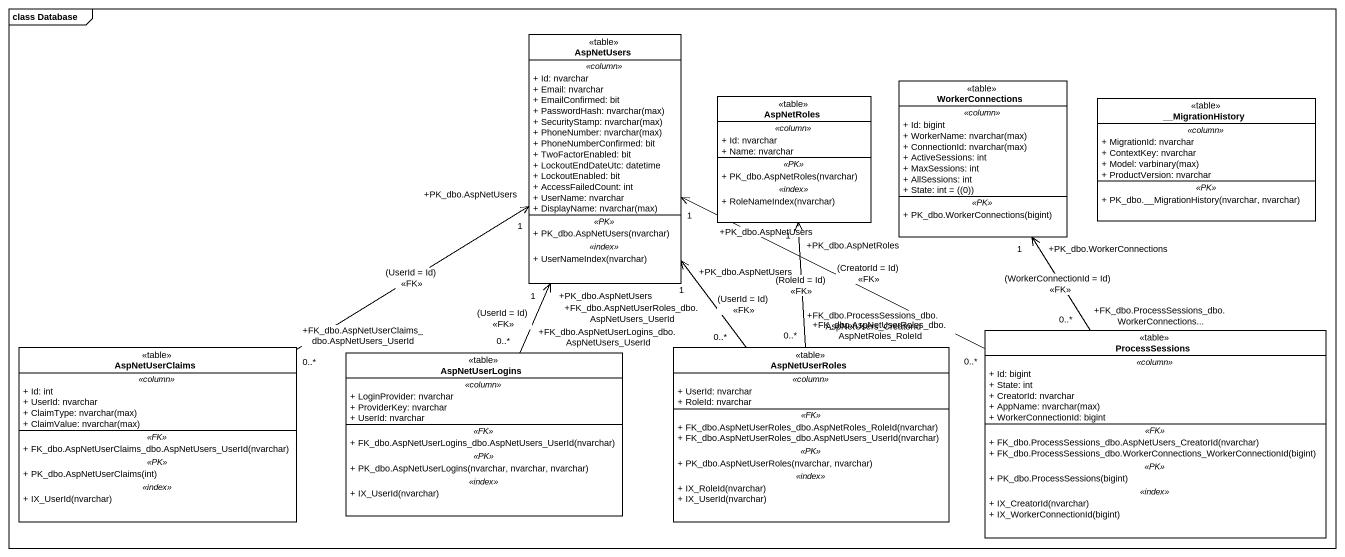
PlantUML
@startuml
mainframe class Database
hide circle
hide empty members
skinparam classAttributeIconSize 0
class AspNetUsers <<table>> {
  .. <<column>> ..
  + Id: nvarchar
  + Email: nvarchar
  + EmailConfirmed: bit
  {field} + PasswordHash: nvarchar(max)
  {field} + SecurityStamp: nvarchar(max)
  {field} + PhoneNumber: nvarchar(max)
  + PhoneNumberConfirmed: bit
  + TwoFactorEnabled: bit
  + LockoutEndDateUtc: datetime
  + LockoutEnabled: bit
  + AccessFailedCount: int
  + UserName: nvarchar
  {field} + DisplayName: nvarchar(max)
  .. <<PK>> ..
  + PK_dbo.AspNetUsers(nvarchar)
  .. <<index>> ..
  + UserNameIndex(nvarchar)
}
class AspNetRoles <<table>> {
  .. <<column>> ..
  + Id: nvarchar
  + Name: nvarchar
  .. <<PK>> ..
  + PK_dbo.AspNetRoles(nvarchar)
  .. <<index>> ..
  + RoleNameIndex(nvarchar)
}
class WorkerConnections <<table>> {
  .. <<column>> ..
  + Id: bigint
  {field} + WorkerName: nvarchar(max)
  {field} + ConnectionId: nvarchar(max)
  + ActiveSessions: int
  + MaxSessions: int
  + AllSessions: int
  {field} + State: int = ((0))
  .. <<PK>> ..
  + PK_dbo.WorkerConnections(bigint)
}
class "__MigrationHistory" as MigrationHistory <<table>> {
  .. <<column>> ..
  + MigrationId: nvarchar
  + ContextKey: nvarchar
  {field} + Model: varbinary(max)
  + ProductVersion: nvarchar
  .. <<PK>> ..
  + PK_dbo.__MigrationHistory(nvarchar, nvarchar)
}
class ProcessSessions <<table>> {
  .. <<column>> ..
  + Id: bigint
  + State: int
  + CreatorId: nvarchar
  {field} + AppName: nvarchar(max)
  + WorkerConnectionId: bigint
  .. <<FK>> ..
  + FK_dbo.ProcessSessions_dbo.AspNetUsers_CreatorId(nvarchar)
  + FK_dbo.ProcessSessions_dbo.WorkerConnections_WorkerConnectionId(bigint)
  .. <<PK>> ..
  + PK_dbo.ProcessSessions(bigint)
  .. <<index>> ..
  + IX_CreatorId(nvarchar)
  + IX_WorkerConnectionId(bigint)
}
class AspNetUserClaims <<table>> {
  .. <<column>> ..
  + Id: int
  + UserId: nvarchar
  {field} + ClaimType: nvarchar(max)
  {field} + ClaimValue: nvarchar(max)
  .. <<FK>> ..
  + FK_dbo.AspNetUserClaims_dbo.AspNetUsers_UserId(nvarchar)
  .. <<PK>> ..
  + PK_dbo.AspNetUserClaims(int)
  .. <<index>> ..
  + IX_UserId(nvarchar)
}
class AspNetUserLogins <<table>> {
  .. <<column>> ..
  + LoginProvider: nvarchar
  + ProviderKey: nvarchar
  + UserId: nvarchar
  .. <<FK>> ..
  + FK_dbo.AspNetUserLogins_dbo.AspNetUsers_UserId(nvarchar)
  .. <<PK>> ..
  + PK_dbo.AspNetUserLogins(nvarchar, nvarchar, nvarchar)
  .. <<index>> ..
  + IX_UserId(nvarchar)
}
class AspNetUserRoles <<table>> {
  .. <<column>> ..
  + UserId: nvarchar
  + RoleId: nvarchar
  .. <<FK>> ..
  + FK_dbo.AspNetUserRoles_dbo.AspNetRoles_RoleId(nvarchar)
  + FK_dbo.AspNetUserRoles_dbo.AspNetUsers_UserId(nvarchar)
  .. <<PK>> ..
  + PK_dbo.AspNetUserRoles(nvarchar, nvarchar)
  .. <<index>> ..
  + IX_RoleId(nvarchar)
  + IX_UserId(nvarchar)
}
ProcessSessions "+FK_dbo.ProcessSessions_dbo.AspNetUsers_CreatorId\n0..*" -left-> "+PK_dbo.AspNetUsers\n1" AspNetUsers : (CreatorId = Id)\n<<FK>>
ProcessSessions "+FK_dbo.ProcessSessions_dbo.WorkerConnections...\n0..*" -up-> "+PK_dbo.WorkerConnections\n1" WorkerConnections : (WorkerConnectionId = Id)\n<<FK>>
AspNetUserClaims "+FK_dbo.AspNetUserClaims_dbo.AspNetUsers_UserId\n0..*" -up-> "+PK_dbo.AspNetUsers\n1" AspNetUsers : (UserId = Id)\n<<FK>>
AspNetUserLogins "+FK_dbo.AspNetUserLogins_dbo.AspNetUsers_UserId\n0..*" -up-> "+PK_dbo.AspNetUsers\n1" AspNetUsers : (UserId = Id)\n<<FK>>
AspNetUserRoles "+FK_dbo.AspNetUserRoles_dbo.AspNetUsers_UserId\n0..*" -up-> "+PK_dbo.AspNetUsers\n1" AspNetUsers : (UserId = Id)\n<<FK>>
AspNetUserRoles "+FK_dbo.AspNetUserRoles_dbo.AspNetRoles_RoleId\n0..*" -up-> "+PK_dbo.AspNetRoles\n1" AspNetRoles : (RoleId = Id)\n<<FK>>
@enduml
